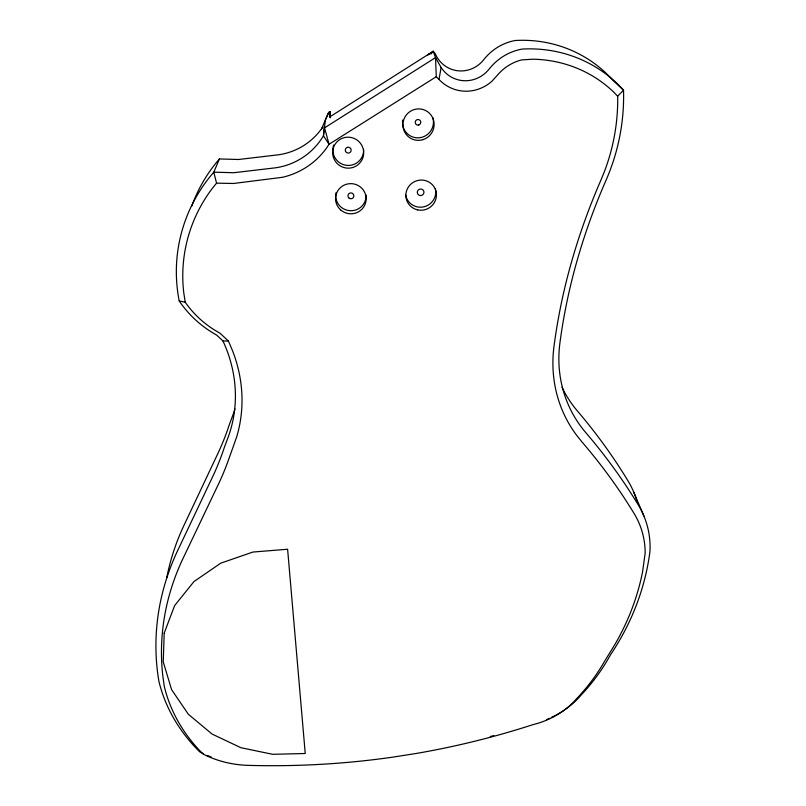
<?xml version="1.0" encoding="UTF-8"?>
<svg xmlns="http://www.w3.org/2000/svg" width="806" height="806" viewBox="0 0 806 806"><rect width="100%" height="100%" fill="white"/><g stroke="black" fill="none" stroke-linecap="round" stroke-linejoin="round"><path stroke-width="1.21" d="M428.852 54.425L433.225 51.272L435.532 57.599L436.258 76.731L438.988 79.431A39.887 38.366 -69.3 0 0 492.113 81.053L498.652 73.809A45.136 43.03 -54.1 0 1 521.704 59.906L532.766 59.211A126.29 120.618 -39.4 0 1 613.487 91.894L617.648 96.206L617.708 100.71A198.961 195.334 -66.6 0 1 603.714 173.35L600.853 180.272A663.862 519.961 -36.7 0 0 553.994 346.399A148.475 132.184 -29.2 0 0 576.411 434.988L581.529 441.396A628.599 505.463 9.5 0 1 633.979 513.291A99.601 86.615 -12.4 0 1 645.153 553.238L642.533 572.069A286.362 253.427 -0.9 0 1 614.797 644.649L604.208 661.907A215.031 187.224 -4.2 0 1 577.509 697.734L573.519 702.097A78.535 66.273 -8.9 0 1 538.559 723.103L532.413 724.826A972.892 904.272 73 0 1 415.553 753.58L391.857 757.277A970.968 902.841 72.9 0 1 248.157 765.357A91.501 76.61 4.1 0 1 205.631 755.313L203.072 754.033L199.001 749.852A177.884 151.085 0 0 1 165.925 692.626L164.283 686.46L162.691 674.874A289.011 245.528 -5.8 0 1 184.463 555.475L218.638 483.751A356.695 306.068 30.1 0 0 227.977 461.364L236.611 437.124A156.717 139.791 21.8 0 0 232.561 350.791L228.42 341.049L220.078 333.261L215.696 330.722A98.201 93.909 20.9 0 1 186.589 304.134L185.249 302.23L183.788 292.981A156.052 149.795 5.5 0 1 211.756 189.098L216.552 183.153L233.549 183.476L282.432 177.3A80.308 77.517 54.5 0 0 326.44 148.203L329.039 144.274L323.448 135.791L325.433 119.651L328.737 112.356L329.997 111.55L329.483 117.092L433.225 51.272L435.311 53.831A29.792 28.623 -71.7 0 0 483.781 59.644A51.05 48.733 -56.8 0 1 515.336 40.491A128.194 122.844 -42.2 0 1 612.741 80.086L623.522 90.212A205.681 201.853 -67.7 0 1 606.112 180.06A649.868 510.087 -36.7 0 0 559.928 342.852A139.67 124.507 -29.4 0 0 585.76 432.58A630.876 508.616 9.5 0 1 638.281 504.949A105.898 92.257 -12.5 0 1 649.948 551.576A291.419 258.383 -0.9 0 1 610.535 654.734A220.29 192.181 -4.2 0 1 581.166 695.024A84.811 71.714 -8.9 0 1 551.364 717.491M324.355 127.378L323.448 135.791A71.271 68.792 55 0 1 275.118 167.86L233.73 172.726L213.792 172.172A162.57 156.223 5.7 0 0 179.214 300.95A105.294 100.78 21.3 0 0 216.542 335.004L222.97 340.988L228.42 341.049M438.988 79.431L441.124 67.513L435.532 57.599L324.556 127.852L329.039 144.274L436.258 76.731M323.065 126.834L321.544 128.789A68.5 66.102 57.6 0 1 278.312 154.812L238.556 159.497L219.413 158.953L213.792 172.172L216.552 183.153M321.544 128.789L328.737 112.356M430.938 54.032L433.225 51.272M427.986 55.06L429.185 53.831M617.648 96.206L623.522 90.212A133.353 127.439 -39.9 0 0 522.127 49.075A53.125 50.667 -54.6 0 0 489.202 68.994A31.011 29.822 -69.7 0 1 441.124 67.513M179.214 300.95L185.249 302.23M633.637 491.912L643.863 515.921M329.997 111.55L330.289 117.807M363.597 149.372A15.445 15.324 41.4 0 1 347.608 165.431A15.445 15.324 41.4 0 1 332.979 147.911M333.14 146.914A15.445 15.324 41.4 0 1 333.674 144.979M366.055 195.072A15.193 14.961 11.2 0 1 349.774 210.698A15.193 14.961 11.2 0 1 336.011 192.715M191.757 206.205A156.334 150.984 6.7 0 1 219.413 158.953M222.97 340.988A147.8 132.013 21.9 0 1 227.796 438.172L224.531 446.867A346.197 297.464 30.3 0 1 212.905 476.185L179.134 547.506A293.847 250.172 -5.8 0 0 158.873 681.191A183.486 156.173 0 0 0 199.747 751.877A97.647 81.93 4.1 0 0 203.495 753.741M166.741 577.751A283.803 243.906 -5.9 0 1 185.38 522.399L218.073 453.113A332.687 287.923 31 0 0 229.317 424.661L232.471 416.228A142.259 127.902 22.7 0 0 234.959 408.833M549.41 718.378A84.811 71.714 -8.9 0 1 546.438 719.637M211.243 757.036A97.647 81.93 4.1 0 1 207.333 755.454M493.766 735.606A972.489 903.889 73.1 0 1 490.27 736.533M435.381 188.624A15.213 14.931 -24.9 0 1 423.634 206.87A15.213 14.931 -24.9 0 1 405.67 195.022M432.802 117.515A15.667 15.425 -61.9 0 1 420.591 137.594A15.667 15.425 -61.9 0 1 402.526 123.096M402.516 122.079A15.667 15.425 -61.9 0 1 402.698 120.034M636.025 498.42A102.171 89.778 -12.7 0 0 628.217 481.242A609.437 496.587 9.8 0 0 577.378 410.939A134.431 120.618 -30.2 0 1 562.014 387.263M636.317 499.357A102.171 89.778 -12.7 0 1 636.871 501.251M164.192 633.133L163.245 661.907L171.597 689.644L188.362 714.277L212.079 734.065L240.893 747.706L272.7 754.315L305.232 753.499L287.611 549.239L252.893 552.05L220.763 563.162L193.964 581.559L174.63 605.578L164.192 633.133M333.422 157.392A15.566 15.445 38.5 0 0 359.728 163.104A15.566 15.445 38.5 0 0 351.356 137.534A15.566 15.445 38.5 0 0 333.422 157.392M345.442 151.044A2.952 2.932 41.3 0 0 350.429 152.112A2.952 2.932 41.3 0 0 348.827 147.266A2.952 2.932 41.3 0 0 345.442 151.044M340.616 209.872A15.314 15.072 10.5 0 0 365.833 201.933A15.314 15.072 10.5 0 0 346.117 184.352A15.314 15.072 10.5 0 0 340.616 209.872M418.818 124.98A2.811 2.771 -61.9 0 0 419.886 120.235A2.811 2.771 -61.9 0 0 415.292 121.726A2.811 2.771 -61.9 0 0 418.818 124.98M423.069 139.619A15.788 15.556 -60.6 0 0 429.175 112.991A15.788 15.556 -60.6 0 0 403.312 121.273A15.788 15.556 -60.6 0 0 423.069 139.619M417.669 209.892A15.334 15.042 -24.2 0 0 435.784 190.559A15.334 15.042 -24.2 0 0 409.992 184.997A15.334 15.042 -24.2 0 0 417.669 209.892M348.927 198.004A2.962 2.922 11.2 0 0 353.794 196.452A2.962 2.922 11.2 0 0 349.965 193.067A2.962 2.922 11.2 0 0 348.927 198.004M419.866 195.515A3.345 3.284 -24.9 0 0 423.805 191.284A3.345 3.284 -24.9 0 0 418.173 190.095A3.345 3.284 -24.9 0 0 419.866 195.515"/></g></svg>
